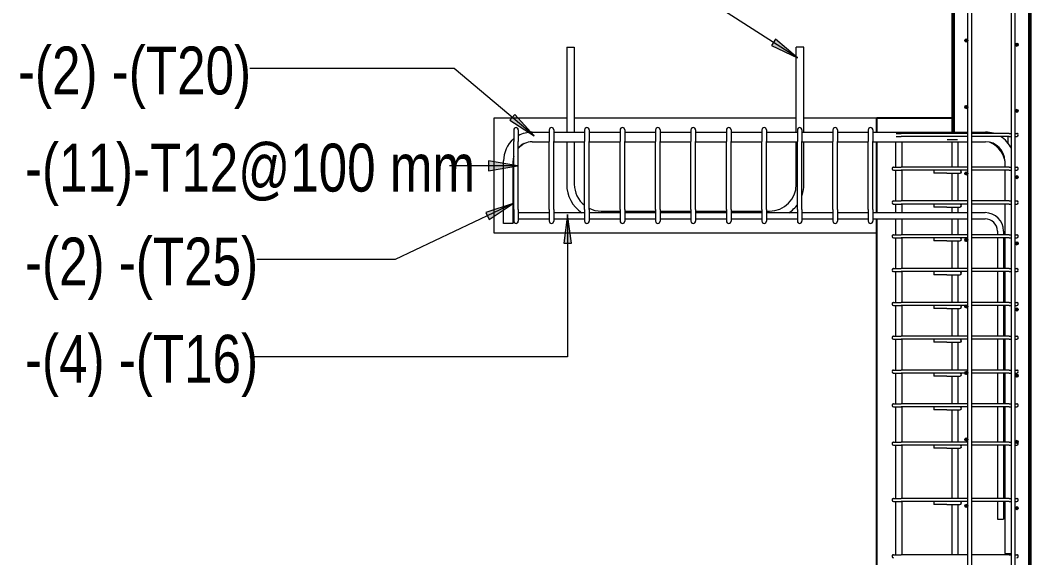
# Model space of a CAD drawing. Header units: millimetres. Extents: x 6720 to 22888, y -3063 to 10060.
# Drawn here: x 20250 to 22888, y -108 to 1295 of the extents above; entities that cross this region are included whole.
import ezdxf

# ---------------------------------------------------------------- set-up
doc = ezdxf.new("R2010")
doc.units = ezdxf.units.MM
for name, color, linetype, lineweight in [('A-WALL', 113, 'Continuous', 25), ('S-BEAM', 12, 'Continuous', 18), ('S-RBAR', 171, 'Continuous', 18), ('S-RBAR-IDEN', 171, 'Continuous', 9)]:
    doc.layers.add(name, color=color, linetype=linetype, lineweight=lineweight)
doc.styles.add('Nirmala UI Semilight', font='NirmalaS.ttf', dxfattribs={"width": 0.8, "height": 125})

msp = doc.modelspace()

# ---------------------------------------------------------------- hatches: boundary and pattern name
at = {"layer": 'S-RBAR'}
for points in [[(22721.7, 1238.4), (22725.7, 1242.4), (22721.7, 1246.4), (22717.7, 1242.4)], [(22853.7, 1227.4), (22857.7, 1231.4), (22853.7, 1235.4), (22849.7, 1231.4)], [(22721.7, 1064.8), (22725.7, 1068.8), (22721.7, 1072.8), (22717.7, 1068.8)], [(22853.7, 1054.6), (22857.7, 1058.6), (22853.7, 1062.6), (22849.7, 1058.6)], [(22721.7, 891.3), (22725.7, 895.3), (22721.7, 899.3), (22717.7, 895.3)], [(22853.7, 881.7), (22857.7, 885.7), (22853.7, 889.7), (22849.7, 885.7)], [(22721.7, 717.7), (22725.7, 721.7), (22721.7, 725.7), (22717.7, 721.7)], [(22853.7, 708.9), (22857.7, 712.9), (22853.7, 716.9), (22849.7, 712.9)], [(22721.7, 544.1), (22725.7, 548.1), (22721.7, 552.1), (22717.7, 548.1)], [(22853.7, 536.1), (22857.7, 540.1), (22853.7, 544.1), (22849.7, 540.1)], [(22721.7, 370.6), (22725.7, 374.6), (22721.7, 378.6), (22717.7, 374.6)], [(22853.7, 363.3), (22857.7, 367.3), (22853.7, 371.3), (22849.7, 367.3), (22853, 364)], [(22721.7, 197), (22725.7, 201), (22721.7, 205), (22717.7, 201)], [(22853.7, 190.4), (22857.7, 194.4), (22853.7, 198.4), (22849.7, 194.4)], [(22721.7, 23.5), (22725.7, 27.5), (22721.7, 31.5), (22717.7, 27.5)], [(22853.7, 17.6), (22857.7, 21.6), (22853.7, 25.6), (22849.7, 21.6)]]:
    msp.add_hatch(color=256, dxfattribs=at).paths.add_polyline_path(points)
h = msp.add_hatch(color=256, dxfattribs=at)
edge = h.paths.add_edge_path()
edge.add_arc((22721.7, 1242.4), 4, 0, 360)
h = msp.add_hatch(color=256, dxfattribs=at)
edge = h.paths.add_edge_path()
edge.add_arc((22853.7, 1231.4), 4, 0, 360)
h = msp.add_hatch(color=256, dxfattribs=at)
edge = h.paths.add_edge_path()
edge.add_arc((22721.7, 1068.8), 4, 0, 360)
h = msp.add_hatch(color=256, dxfattribs=at)
edge = h.paths.add_edge_path()
edge.add_arc((22853.7, 1058.6), 4, 0, 360)
h = msp.add_hatch(color=256, dxfattribs=at)
edge = h.paths.add_edge_path()
edge.add_arc((22721.7, 895.3), 4, 0, 360)
h = msp.add_hatch(color=256, dxfattribs=at)
edge = h.paths.add_edge_path()
edge.add_arc((22853.7, 885.7), 4, 0, 360)
h = msp.add_hatch(color=256, dxfattribs=at)
edge = h.paths.add_edge_path()
edge.add_arc((22721.7, 721.7), 4, 0, 360)
h = msp.add_hatch(color=256, dxfattribs=at)
edge = h.paths.add_edge_path()
edge.add_arc((22853.7, 712.9), 4, 0, 360)
h = msp.add_hatch(color=256, dxfattribs=at)
edge = h.paths.add_edge_path()
edge.add_arc((22721.7, 548.1), 4, 0, 360)
h = msp.add_hatch(color=256, dxfattribs=at)
edge = h.paths.add_edge_path()
edge.add_arc((22853.7, 540.1), 4, 0, 360)
h = msp.add_hatch(color=256, dxfattribs=at)
edge = h.paths.add_edge_path()
edge.add_arc((22721.7, 374.6), 4, 0, 360)
h = msp.add_hatch(color=256, dxfattribs=at)
edge = h.paths.add_edge_path()
edge.add_arc((22853.7, 367.3), 4, 0, 360)
h = msp.add_hatch(color=256, dxfattribs=at)
edge = h.paths.add_edge_path()
edge.add_arc((22721.7, 201), 4, 0, 360)
h = msp.add_hatch(color=256, dxfattribs=at)
edge = h.paths.add_edge_path()
edge.add_arc((22853.7, 194.4), 4, 0, 360)
h = msp.add_hatch(color=256, dxfattribs=at)
edge = h.paths.add_edge_path()
edge.add_arc((22721.7, 27.5), 4, 0, 360)
h = msp.add_hatch(color=256, dxfattribs=at)
edge = h.paths.add_edge_path()
edge.add_arc((22853.7, 21.6), 4, 0, 360)
at = {"layer": 'S-RBAR-IDEN'}
for points in [[(22281.2, 1196.9), (22223.4, 1245.6), (22212.7, 1229)], [(21593, 993.6), (21541.9, 1049.4), (21529.2, 1034.3)], [(21548.9, 915.5), (21473.9, 928.7), (21473.9, 902.2)], [(21538.3, 816.5), (21466.3, 793.3), (21474.8, 775.4)], [(21680.1, 788.6), (21670.2, 713.6), (21690, 713.6)]]:
    msp.add_hatch(color=256, dxfattribs=at).paths.add_polyline_path(points)

# ---------------------------------------------------------------- linework, layer by layer
at = {"layer": 'A-WALL', "lineweight": 50}
for p, q in [((22687.7, 7060), (22687.7, 1003)), ((22887.7, -1395), (22887.7, 1473.2))]:
    msp.add_line(p, q, dxfattribs=at)
at = {"layer": 'A-WALL'}
for p, q in [((22487.7, 1003), (22487.7, 1040)), ((22687.7, 1040), (22487.7, 1040)), ((22487.7, 793), (22487.7, 978)), ((22487.7, -1395), (22487.7, 777))]:
    msp.add_line(p, q, dxfattribs=at)
at = {"layer": 'S-BEAM'}
for p, q in [((21487.7, 1040), (21487.7, 740)), ((21677.7, 1040), (21487.7, 1040)), ((22277.7, 1040), (21697.7, 1040)), ((22487.7, 1040), (22297.7, 1040)), ((22487.7, 1003), (22487.7, 1040)), ((22487.7, 793), (22487.7, 978)), ((22487.7, 740), (22487.7, 777)), ((21487.7, 740), (22487.7, 740))]:
    msp.add_line(p, q, dxfattribs=at)
at = {"layer": 'S-RBAR'}
for p, q in [((22725.8, -1365), (22725.8, 7670)), ((22735.8, -1365), (22735.8, 7670)), ((22839.6, -1365), (22839.6, 7630)), ((22849.6, -1365), (22849.6, 7630)), ((22721.7, 1246.4), (22717.7, 1242.4)), ((22717.7, 1242.4), (22721.7, 1238.4)), ((22725.7, 1242.4), (22721.7, 1246.4)), ((22721.7, 1238.4), (22725.7, 1242.4)), ((21677.7, 1225), (21677.7, 1003)), ((21677.7, 1225), (21697.7, 1225)), ((21697.7, 1225), (21697.7, 1003)), ((22297.7, 1225), (22277.7, 1225)), ((22277.7, 1003), (22277.7, 1225)), ((22297.7, 1003), (22297.7, 1225)), ((22853.7, 1235.4), (22849.7, 1231.4)), ((22849.7, 1231.4), (22853.7, 1227.4)), ((22857.7, 1231.4), (22853.7, 1235.4)), ((22853.7, 1227.4), (22857.7, 1231.4)), ((22721.7, 1072.8), (22717.7, 1068.8)), ((22717.7, 1068.8), (22721.7, 1064.8)), ((22725.7, 1068.8), (22721.7, 1072.8)), ((22721.7, 1064.8), (22725.7, 1068.8)), ((22853.7, 1062.6), (22849.7, 1058.6)), ((22849.7, 1058.6), (22853.7, 1054.6)), ((22857.7, 1058.6), (22853.7, 1062.6)), ((22853.7, 1054.6), (22857.7, 1058.6)), ((21539.4, 1009), (21539.4, 979)), ((21551.4, 1009), (21551.4, 979)), ((21587.7, 1003), (21632, 1003)), ((21632, 1009), (21632, 979)), ((21644, 1009), (21644, 979)), ((21644, 1003), (21724.6, 1003)), ((21724.6, 1009), (21724.6, 979)), ((21736.6, 1009), (21736.6, 979)), ((21736.6, 1003), (21817.3, 1003)), ((21817.3, 1009), (21817.3, 979)), ((21829.3, 1009), (21829.3, 979)), ((21829.3, 1003), (21909.9, 1003)), ((21909.9, 1009), (21909.9, 979)), ((21921.9, 1009), (21921.9, 979)), ((21921.9, 1003), (22002.5, 1003)), ((22002.5, 1009), (22002.5, 979)), ((22014.5, 1009), (22014.5, 979)), ((22014.5, 1003), (22095.2, 1003)), ((22095.2, 1009), (22095.2, 979)), ((22107.2, 1009), (22107.2, 979)), ((22107.2, 1003), (22187.8, 1003)), ((22187.8, 1009), (22187.8, 979)), ((22199.8, 1009), (22199.8, 979)), ((22199.8, 1003), (22280.4, 1003)), ((22280.4, 1009), (22280.4, 979)), ((22292.4, 1009), (22292.4, 979)), ((22292.4, 1003), (22373.1, 1003)), ((22373.1, 1009), (22373.1, 979)), ((22385.1, 1009), (22385.1, 979)), ((22385.1, 1003), (22465.7, 1003)), ((22465.7, 1009), (22465.7, 979)), ((22477.7, 1009), (22477.7, 979)), ((22477.7, 1003), (22725.8, 1003)), ((22735.8, 1003), (22772.2, 1003)), ((21539.4, 801), (21539.4, 979)), ((21551.4, 801), (21551.4, 979)), ((21587.7, 978), (21632, 978)), ((21632, 801), (21632, 979)), ((21644, 801), (21644, 979)), ((21644, 978), (21724.6, 978)), ((21677.7, 978), (21677.7, 867)), ((21697.7, 978), (21697.7, 867)), ((21724.6, 801), (21724.6, 979)), ((21736.6, 801), (21736.6, 979)), ((21736.6, 978), (21817.3, 978)), ((21817.3, 801), (21817.3, 979)), ((21829.3, 801), (21829.3, 979)), ((21829.3, 978), (21909.9, 978)), ((21909.9, 801), (21909.9, 979)), ((21921.9, 801), (21921.9, 979)), ((21921.9, 978), (22002.5, 978)), ((22002.5, 801), (22002.5, 979)), ((22014.5, 801), (22014.5, 979)), ((22014.5, 978), (22095.2, 978)), ((22095.2, 801), (22095.2, 979)), ((22107.2, 801), (22107.2, 979)), ((22107.2, 978), (22187.8, 978)), ((22187.8, 801), (22187.8, 979)), ((22199.8, 801), (22199.8, 979)), ((22199.8, 978), (22280.4, 978)), ((22277.7, 867), (22277.7, 978)), ((22280.4, 801), (22280.4, 979)), ((22292.4, 801), (22292.4, 979)), ((22292.4, 978), (22373.1, 978)), ((22297.7, 867), (22297.7, 978)), ((22373.1, 801), (22373.1, 979)), ((22385.1, 801), (22385.1, 979)), ((22385.1, 978), (22465.7, 978)), ((22465.7, 801), (22465.7, 979)), ((22477.7, 801), (22477.7, 979)), ((22477.7, 978), (22725.8, 978)), ((22538, 911.7), (22538, 978)), ((22538.3, 1000), (22551.7, 1000)), ((22538.3, 992), (22551.7, 992)), ((22725.8, 1000), (22551.7, 1000)), ((22725.8, 992), (22551.7, 992)), ((22554, 911.7), (22554, 978)), ((22671.6, 984), (22698.4, 984)), ((22684.7, 911.7), (22684.7, 978)), ((22700.7, 911.7), (22700.7, 978)), ((22833.7, 1000), (22735.8, 1000)), ((22833.7, 992), (22735.8, 992)), ((22735.8, 978), (22772.2, 978)), ((22831.4, 973.1), (22831.4, 992)), ((22833.7, 1000), (22840.1, 1000)), ((22833.7, 992), (22840.1, 992)), ((22850.8, 1000), (22853.7, 1000)), ((22850.8, 992), (22853.7, 992)), ((21512.7, 765), (21512.7, 928)), ((21537.7, 765), (21537.7, 928)), ((22822.2, 928), (22822.2, 911.7)), ((22531.7, 911.7), (22551.7, 911.7)), ((22531.7, 903.7), (22551.7, 903.7)), ((22538, 823.5), (22538, 903.7)), ((22725.8, 911.7), (22551.7, 911.7)), ((22725.8, 903.7), (22551.7, 903.7)), ((22554, 823.5), (22554, 903.7)), ((22636.9, 903.7), (22636.9, 895.7)), ((22721.7, 899.3), (22717.7, 895.3)), ((22725.7, 895.3), (22721.7, 899.3)), ((22833.7, 911.7), (22735.8, 911.7)), ((22833.7, 903.7), (22735.8, 903.7)), ((22822.2, 903.7), (22822.2, 823.5)), ((22833.7, 911.7), (22840.1, 911.7)), ((22833.7, 903.7), (22840.1, 903.7)), ((22850.8, 911.7), (22853.7, 911.7)), ((22850.8, 903.7), (22853.7, 903.7)), ((22670.9, 895.7), (22636.9, 895.7)), ((22670.9, 895.7), (22705, 895.7)), ((22684.7, 823.5), (22684.7, 895.7)), ((22700.7, 823.5), (22700.7, 895.7)), ((22717.7, 895.3), (22721.7, 891.3)), ((22721.7, 891.3), (22725.7, 895.3)), ((22853.7, 889.7), (22849.7, 885.7)), ((22849.7, 885.7), (22853.7, 881.7)), ((22857.7, 885.7), (22853.7, 889.7)), ((22853.7, 881.7), (22857.7, 885.7)), ((22531.7, 823.5), (22551.7, 823.5)), ((22725.8, 823.5), (22551.7, 823.5)), ((22833.7, 823.5), (22735.8, 823.5)), ((22833.7, 823.5), (22840.1, 823.5)), ((22850.8, 823.5), (22853.7, 823.5)), ((21539.4, 801), (21539.4, 771)), ((21551.4, 801), (21551.4, 771)), ((21551.4, 793), (21632, 793)), ((21632, 801), (21632, 771)), ((21644, 801), (21644, 771)), ((21644, 793), (21724.6, 793)), ((21724.6, 801), (21724.6, 771)), ((21736.6, 801), (21736.6, 771)), ((21736.6, 793), (21817.3, 793)), ((21767.7, 797), (21817.3, 797)), ((21817.3, 801), (21817.3, 771)), ((21829.3, 801), (21829.3, 771)), ((21829.3, 797), (21909.9, 797)), ((21829.3, 793), (21909.9, 793)), ((21909.9, 801), (21909.9, 771)), ((21921.9, 801), (21921.9, 771)), ((21921.9, 797), (22002.5, 797)), ((21921.9, 793), (22002.5, 793)), ((22002.5, 801), (22002.5, 771)), ((22014.5, 801), (22014.5, 771)), ((22014.5, 797), (22095.2, 797)), ((22014.5, 793), (22095.2, 793)), ((22095.2, 801), (22095.2, 771)), ((22107.2, 801), (22107.2, 771)), ((22107.2, 797), (22187.8, 797)), ((22107.2, 793), (22187.8, 793)), ((22187.8, 801), (22187.8, 771)), ((22199.8, 801), (22199.8, 771)), ((22199.8, 797), (22207.7, 797)), ((22199.8, 793), (22280.4, 793)), ((22280.4, 801), (22280.4, 771)), ((22292.4, 801), (22292.4, 771)), ((22292.4, 793), (22373.1, 793)), ((22373.1, 801), (22373.1, 771)), ((22385.1, 801), (22385.1, 771)), ((22385.1, 793), (22465.7, 793)), ((22465.7, 801), (22465.7, 771)), ((22477.7, 801), (22477.7, 771)), ((22477.7, 793), (22725.8, 793)), ((22531.7, 815.5), (22551.7, 815.5)), ((22538, 793), (22538, 815.5)), ((22725.8, 815.5), (22551.7, 815.5)), ((22554, 793), (22554, 815.5)), ((22636.9, 815.5), (22636.9, 807.5)), ((22670.9, 807.5), (22636.9, 807.5)), ((22670.9, 807.5), (22705, 807.5)), ((22684.7, 793), (22684.7, 807.5)), ((22700.7, 793), (22700.7, 807.5)), ((22833.7, 815.5), (22735.8, 815.5)), ((22735.8, 793), (22771, 793)), ((22822.2, 815.5), (22822.2, 735.2)), ((22833.7, 815.5), (22840.1, 815.5)), ((22850.8, 815.5), (22853.7, 815.5)), ((21537.7, 765), (21512.7, 765)), ((21551.4, 777), (21632, 777)), ((21644, 777), (21724.6, 777)), ((21736.6, 777), (21817.3, 777)), ((21829.3, 777), (21909.9, 777)), ((21921.9, 777), (22002.5, 777)), ((22014.5, 777), (22095.2, 777)), ((22107.2, 777), (22187.8, 777)), ((22199.8, 777), (22280.4, 777)), ((22292.4, 777), (22373.1, 777)), ((22385.1, 777), (22465.7, 777)), ((22477.7, 777), (22725.8, 777)), ((22538, 735.2), (22538, 777)), ((22554, 735.2), (22554, 777)), ((22684.7, 735.2), (22684.7, 777)), ((22700.7, 735.2), (22700.7, 777)), ((22735.8, 777), (22771, 777)), ((22803, 745), (22803, 735.2)), ((22819, 745), (22819, 735.2)), ((22531.7, 735.2), (22551.7, 735.2)), ((22531.7, 727.2), (22551.7, 727.2)), ((22538, 647), (22538, 727.2)), ((22725.8, 735.2), (22551.7, 735.2)), ((22725.8, 727.2), (22551.7, 727.2)), ((22554, 647), (22554, 727.2)), ((22636.9, 727.2), (22636.9, 719.2)), ((22670.9, 719.2), (22636.9, 719.2)), ((22670.9, 719.2), (22705, 719.2)), ((22684.7, 647), (22684.7, 719.2)), ((22700.7, 647), (22700.7, 719.2)), ((22721.7, 725.7), (22717.7, 721.7)), ((22717.7, 721.7), (22721.7, 717.7)), ((22725.7, 721.7), (22721.7, 725.7)), ((22721.7, 717.7), (22725.7, 721.7)), ((22833.7, 735.2), (22735.8, 735.2)), ((22833.7, 727.2), (22735.8, 727.2)), ((22803, 727.2), (22803, 647)), ((22819, 727.2), (22819, 647)), ((22822.2, 727.2), (22822.2, 647)), ((22833.7, 735.2), (22840.1, 735.2)), ((22833.7, 727.2), (22840.1, 727.2)), ((22853.7, 716.9), (22849.7, 712.9)), ((22849.7, 712.9), (22853.7, 708.9)), ((22850.8, 735.2), (22853.7, 735.2)), ((22850.8, 727.2), (22853.7, 727.2)), ((22857.7, 712.9), (22853.7, 716.9)), ((22853.7, 708.9), (22857.7, 712.9)), ((22531.7, 647), (22551.7, 647)), ((22531.7, 639), (22551.7, 639)), ((22538, 558.7), (22538, 639)), ((22725.8, 647), (22551.7, 647)), ((22725.8, 639), (22551.7, 639)), ((22554, 558.7), (22554, 639)), ((22636.9, 639), (22636.9, 631)), ((22833.7, 647), (22735.8, 647)), ((22833.7, 639), (22735.8, 639)), ((22803, 639), (22803, 558.7)), ((22819, 639), (22819, 558.7)), ((22822.2, 639), (22822.2, 558.7)), ((22833.7, 647), (22840.1, 647)), ((22833.7, 639), (22840.1, 639)), ((22850.8, 647), (22853.7, 647)), ((22850.8, 639), (22853.7, 639)), ((22670.9, 631), (22636.9, 631)), ((22670.9, 631), (22705, 631)), ((22684.7, 558.7), (22684.7, 631)), ((22700.7, 558.7), (22700.7, 631)), ((22531.7, 558.7), (22551.7, 558.7)), ((22725.8, 558.7), (22551.7, 558.7)), ((22833.7, 558.7), (22735.8, 558.7)), ((22833.7, 558.7), (22840.1, 558.7)), ((22850.8, 558.7), (22853.7, 558.7)), ((22531.7, 550.7), (22551.7, 550.7)), ((22538, 470.5), (22538, 550.7)), ((22725.8, 550.7), (22551.7, 550.7)), ((22554, 470.5), (22554, 550.7)), ((22636.9, 550.7), (22636.9, 542.7)), ((22670.9, 542.7), (22636.9, 542.7)), ((22670.9, 542.7), (22705, 542.7)), ((22684.7, 470.5), (22684.7, 542.7)), ((22700.7, 470.5), (22700.7, 542.7)), ((22721.7, 552.1), (22717.7, 548.1)), ((22717.7, 548.1), (22721.7, 544.1)), ((22725.7, 548.1), (22721.7, 552.1)), ((22721.7, 544.1), (22725.7, 548.1)), ((22833.7, 550.7), (22735.8, 550.7)), ((22803, 550.7), (22803, 470.5)), ((22819, 550.7), (22819, 470.5)), ((22822.2, 550.7), (22822.2, 470.5)), ((22833.7, 550.7), (22840.1, 550.7)), ((22853.7, 544.1), (22849.7, 540.1)), ((22849.7, 540.1), (22853.7, 536.1)), ((22850.8, 550.7), (22853.7, 550.7)), ((22857.7, 540.1), (22853.7, 544.1)), ((22853.7, 536.1), (22857.7, 540.1)), ((22531.7, 470.5), (22551.7, 470.5)), ((22531.7, 462.5), (22551.7, 462.5)), ((22538, 382.2), (22538, 462.5)), ((22725.8, 470.5), (22551.7, 470.5)), ((22725.8, 462.5), (22551.7, 462.5)), ((22554, 382.2), (22554, 462.5)), ((22636.9, 462.5), (22636.9, 454.5)), ((22670.9, 454.5), (22636.9, 454.5)), ((22670.9, 454.5), (22705, 454.5)), ((22684.7, 382.2), (22684.7, 454.5)), ((22700.7, 382.2), (22700.7, 454.5)), ((22833.7, 470.5), (22735.8, 470.5)), ((22833.7, 462.5), (22735.8, 462.5)), ((22803, 462.5), (22803, 382.2)), ((22819, 462.5), (22819, 382.2)), ((22822.2, 462.5), (22822.2, 382.2)), ((22833.7, 470.5), (22840.1, 470.5)), ((22833.7, 462.5), (22840.1, 462.5)), ((22850.8, 470.5), (22853.7, 470.5)), ((22850.8, 462.5), (22853.7, 462.5)), ((22531.7, 382.2), (22551.7, 382.2)), ((22531.7, 374.2), (22551.7, 374.2)), ((22538, 294), (22538, 374.2)), ((22725.8, 382.2), (22551.7, 382.2)), ((22725.8, 374.2), (22551.7, 374.2)), ((22554, 294), (22554, 374.2)), ((22636.9, 374.2), (22636.9, 366.2)), ((22721.7, 378.6), (22717.7, 374.6)), ((22717.7, 374.6), (22721.7, 370.6)), ((22725.7, 374.6), (22721.7, 378.6)), ((22721.7, 370.6), (22725.7, 374.6)), ((22833.7, 382.2), (22735.8, 382.2)), ((22833.7, 374.2), (22735.8, 374.2)), ((22803, 374.2), (22803, 294)), ((22819, 374.2), (22819, 294)), ((22822.2, 374.2), (22822.2, 294)), ((22833.7, 382.2), (22840.1, 382.2)), ((22833.7, 374.2), (22840.1, 374.2)), ((22853.7, 371.3), (22849.7, 367.3)), ((22850.8, 382.2), (22853.7, 382.2)), ((22850.8, 374.2), (22853.7, 374.2)), ((22857.7, 367.3), (22853.7, 371.3)), ((22670.9, 366.2), (22636.9, 366.2)), ((22670.9, 366.2), (22705, 366.2)), ((22684.7, 294), (22684.7, 366.2)), ((22700.7, 294), (22700.7, 366.2)), ((22849.7, 367.3), (22853, 364)), ((22853, 364), (22853.7, 363.3)), ((22853.7, 363.3), (22857.7, 367.3)), ((22531.7, 294), (22551.7, 294)), ((22725.8, 294), (22551.7, 294)), ((22833.7, 294), (22735.8, 294)), ((22833.7, 294), (22840.1, 294)), ((22850.8, 294), (22853.7, 294)), ((22531.7, 286), (22551.7, 286)), ((22538, 194), (22538, 286)), ((22725.8, 286), (22551.7, 286)), ((22554, 194), (22554, 286)), ((22636.9, 286), (22636.9, 278)), ((22670.9, 278), (22636.9, 278)), ((22670.9, 278), (22705, 278)), ((22684.7, 194), (22684.7, 278)), ((22700.7, 194), (22700.7, 278)), ((22833.7, 286), (22735.8, 286)), ((22803, 286), (22803, 194)), ((22819, 286), (22819, 194)), ((22822.2, 286), (22822.2, 194)), ((22833.7, 286), (22840.1, 286)), ((22850.8, 286), (22853.7, 286)), ((22531.7, 194), (22551.7, 194)), ((22531.7, 186), (22551.7, 186)), ((22538, 47), (22538, 186)), ((22725.8, 194), (22551.7, 194)), ((22725.8, 186), (22551.7, 186)), ((22554, 47), (22554, 186)), ((22636.9, 186), (22636.9, 178)), ((22721.7, 205), (22717.7, 201)), ((22717.7, 201), (22721.7, 197)), ((22725.7, 201), (22721.7, 205)), ((22721.7, 197), (22725.7, 201)), ((22833.7, 194), (22735.8, 194)), ((22833.7, 186), (22735.8, 186)), ((22803, 186), (22803, 47)), ((22819, 186), (22819, 47)), ((22822.2, 186), (22822.2, 47)), ((22833.7, 194), (22840.1, 194)), ((22833.7, 186), (22840.1, 186)), ((22853.7, 198.4), (22849.7, 194.4)), ((22849.7, 194.4), (22853.7, 190.4)), ((22850.8, 194), (22853.7, 194)), ((22850.8, 186), (22853.7, 186)), ((22857.7, 194.4), (22853.7, 198.4)), ((22853.7, 190.4), (22857.7, 194.4)), ((22670.9, 178), (22636.9, 178)), ((22670.9, 178), (22705, 178)), ((22684.7, 47), (22684.7, 178)), ((22700.7, 47), (22700.7, 178)), ((22531.7, 47), (22551.7, 47)), ((22531.7, 39), (22551.7, 39)), ((22538, -100), (22538, 39)), ((22725.8, 47), (22551.7, 47)), ((22725.8, 39), (22551.7, 39)), ((22554, -100), (22554, 39)), ((22636.9, 39), (22636.9, 31)), ((22670.9, 31), (22636.9, 31)), ((22670.9, 31), (22705, 31)), ((22684.7, -100), (22684.7, 31)), ((22700.7, -100), (22700.7, 31)), ((22721.7, 31.5), (22717.7, 27.5)), ((22717.7, 27.5), (22721.7, 23.5)), ((22725.7, 27.5), (22721.7, 31.5)), ((22721.7, 23.5), (22725.7, 27.5)), ((22833.7, 47), (22735.8, 47)), ((22833.7, 39), (22735.8, 39)), ((22803, 39), (22803, -7)), ((22819, 39), (22819, -7)), ((22822.2, 39), (22822.2, -97)), ((22833.7, 47), (22840.1, 47)), ((22833.7, 39), (22840.1, 39)), ((22850.8, 47), (22853.7, 47)), ((22850.8, 39), (22853.7, 39)), ((22853.7, 25.6), (22849.7, 21.6)), ((22849.7, 21.6), (22853.7, 17.6)), ((22857.7, 21.6), (22853.7, 25.6)), ((22853.7, 17.6), (22857.7, 21.6)), ((22803, -7), (22819, -7)), ((22531.7, -100), (22551.7, -100)), ((22725.8, -100), (22551.7, -100)), ((22833.7, -100), (22735.8, -100)), ((22822.2, -97), (22839.6, -97)), ((22831.4, -100), (22831.4, -97)), ((22833.7, -100), (22840.1, -100)), ((22850.8, -100), (22853.7, -100))]:
    msp.add_line(p, q, dxfattribs=at)
for centre in [(22721.7, 1242.4), (22853.7, 1231.4), (22721.7, 1068.8), (22853.7, 1058.6), (22721.7, 895.3), (22853.7, 885.7), (22721.7, 721.7), (22853.7, 712.9), (22721.7, 548.1), (22853.7, 540.1), (22721.7, 374.6), (22853.7, 367.3), (22721.7, 201), (22853.7, 194.4), (22721.7, 27.5), (22853.7, 21.6)]:
    msp.add_circle(centre, 4, dxfattribs=at)
for centre, radius, start, end in [((21545.4, 1009), 6, 0, 180), ((21545.4, 1009), 6, 120, 150), ((21545.4, 1009), 6, 120, 150), ((21545.4, 1009), 6, 30, 60), ((21545.4, 1009), 6, 30, 60), ((21545.4, 1009), 6, 0, 15), ((21545.4, 1009), 6, 0, 15), ((21587.7, 928), 75, 90, 119.0452), ((21638, 1009), 6, 0, 180), ((21638, 1009), 6, 120, 150), ((21638, 1009), 6, 120, 150), ((21638, 1009), 6, 30, 60), ((21638, 1009), 6, 30, 60), ((21638, 1009), 6, 0, 15), ((21638, 1009), 6, 0, 15), ((21730.6, 1009), 6, 0, 180), ((21730.6, 1009), 6, 120, 150), ((21730.6, 1009), 6, 120, 150), ((21730.6, 1009), 6, 30, 60), ((21730.6, 1009), 6, 30, 60), ((21730.6, 1009), 6, 0, 15), ((21730.6, 1009), 6, 0, 15), ((21823.3, 1009), 6, 0, 180), ((21823.3, 1009), 6, 120, 150), ((21823.3, 1009), 6, 120, 150), ((21823.3, 1009), 6, 30, 60), ((21823.3, 1009), 6, 30, 60), ((21823.3, 1009), 6, 0, 15), ((21823.3, 1009), 6, 0, 15), ((21915.9, 1009), 6, 0, 180), ((21915.9, 1009), 6, 120, 150), ((21915.9, 1009), 6, 120, 150), ((21915.9, 1009), 6, 30, 60), ((21915.9, 1009), 6, 30, 60), ((21915.9, 1009), 6, 0, 15), ((21915.9, 1009), 6, 0, 15), ((22008.5, 1009), 6, 0, 180), ((22008.5, 1009), 6, 120, 150), ((22008.5, 1009), 6, 120, 150), ((22008.5, 1009), 6, 30, 60), ((22008.5, 1009), 6, 30, 60), ((22008.5, 1009), 6, 0, 15), ((22008.5, 1009), 6, 0, 15), ((22101.2, 1009), 6, 0, 180), ((22101.2, 1009), 6, 120, 150), ((22101.2, 1009), 6, 120, 150), ((22101.2, 1009), 6, 30, 60), ((22101.2, 1009), 6, 30, 60), ((22101.2, 1009), 6, 0, 15), ((22101.2, 1009), 6, 0, 15), ((22193.8, 1009), 6, 0, 180), ((22193.8, 1009), 6, 120, 150), ((22193.8, 1009), 6, 120, 150), ((22193.8, 1009), 6, 30, 60), ((22193.8, 1009), 6, 30, 60), ((22193.8, 1009), 6, 0, 15), ((22193.8, 1009), 6, 0, 15), ((22286.4, 1009), 6, 0, 180), ((22379.1, 1009), 6, 0, 180), ((22379.1, 1009), 6, 120, 150), ((22379.1, 1009), 6, 120, 150), ((22379.1, 1009), 6, 30, 60), ((22379.1, 1009), 6, 30, 60), ((22379.1, 1009), 6, 0, 15), ((22379.1, 1009), 6, 0, 15), ((22471.7, 1009), 6, 0, 180), ((22471.7, 1009), 6, 120, 150), ((22471.7, 1009), 6, 120, 150), ((22471.7, 1009), 6, 30, 60), ((22471.7, 1009), 6, 30, 60), ((22471.7, 1009), 6, 0, 15), ((22471.7, 1009), 6, 0, 15), ((22772.2, 928), 75, 74.1102, 90), ((21587.7, 928), 75, 130.4764, 180), ((21587.7, 928), 50, 90, 136.8751), ((22772.2, 928), 50, 360, 90), ((22754.7, 913), 70, 16.6515, 66.5224), ((22772.2, 928), 75, 25.1004, 58.802), ((22853.7, 996), 4, 75, 90), ((22853.7, 996), 4, 270, 90), ((22853.7, 996), 4, 15, 60), ((22853.7, 996), 4, 300, 345), ((21602.7, 913), 70, 120.7309, 137.4961), ((21587.7, 928), 50, 165.4609, 180), ((22531.7, 907.7), 4, 90, 270), ((22531.7, 907.7), 4, 120, 165), ((22531.7, 907.7), 4, 120, 165), ((22531.7, 907.7), 4, 197.5964, 240), ((22531.7, 907.7), 4, 197.5964, 240), ((22531.7, 907.7), 4, 90, 105), ((22531.7, 907.7), 4, 90, 105), ((22705, 899.7), 4, 75, 90), ((22705, 899.7), 4, 270, 90), ((22705, 899.7), 4, 15, 60), ((22705, 899.7), 4, 300, 345), ((22853.7, 907.7), 4, 75, 90), ((22853.7, 907.7), 4, 270, 90), ((22853.7, 907.7), 4, 15, 60), ((22853.7, 907.7), 4, 300, 342.4036), ((21767.7, 867), 90, 180, 235.8655), ((21767.7, 867), 70, 180, 231.641), ((22207.7, 867), 70, 270, 0), ((22207.7, 867), 90, 341.3246, 0), ((22531.7, 819.5), 4, 90, 270), ((22531.7, 819.5), 4, 120, 165), ((22531.7, 819.5), 4, 120, 165), ((22531.7, 819.5), 4, 195, 240), ((22531.7, 819.5), 4, 195, 240), ((22531.7, 819.5), 4, 90, 105), ((22531.7, 819.5), 4, 90, 105), ((22853.7, 819.5), 4, 75, 90), ((22853.7, 819.5), 4, 270, 90), ((22853.7, 819.5), 4, 15, 60), ((22853.7, 819.5), 4, 300, 345), ((21767.7, 867), 70, 243.4838, 270), ((22207.7, 867), 90, 304.1345, 324.5339), ((22705, 811.5), 4, 75, 90), ((22705, 811.5), 4, 270, 90), ((22705, 811.5), 4, 15, 60), ((22705, 811.5), 4, 300, 345), ((22771, 745), 48, 360, 90), ((21545.4, 771), 6, 180, 360), ((21545.4, 771), 6, 210, 240), ((21545.4, 771), 6, 300, 330), ((21545.4, 771), 6, 345, 360), ((21638, 771), 6, 180, 360), ((21638, 771), 6, 210, 240), ((21638, 771), 6, 300, 330), ((21638, 771), 6, 345, 360), ((21730.6, 771), 6, 180, 360), ((21730.6, 771), 6, 210, 240), ((21730.6, 771), 6, 300, 330), ((21730.6, 771), 6, 345, 360), ((21823.3, 771), 6, 180, 360), ((21823.3, 771), 6, 210, 240), ((21823.3, 771), 6, 300, 330), ((21823.3, 771), 6, 345, 360), ((21915.9, 771), 6, 180, 360), ((21915.9, 771), 6, 210, 240), ((21915.9, 771), 6, 300, 330), ((21915.9, 771), 6, 345, 360), ((22008.5, 771), 6, 180, 360), ((22008.5, 771), 6, 210, 240), ((22008.5, 771), 6, 300, 330), ((22008.5, 771), 6, 345, 360), ((22101.2, 771), 6, 180, 360), ((22101.2, 771), 6, 210, 240), ((22101.2, 771), 6, 300, 330), ((22101.2, 771), 6, 345, 360), ((22193.8, 771), 6, 180, 360), ((22193.8, 771), 6, 210, 240), ((22193.8, 771), 6, 300, 330), ((22193.8, 771), 6, 345, 360), ((22286.4, 771), 6, 180, 360), ((22286.4, 771), 6, 210, 240), ((22286.4, 771), 6, 300, 330), ((22286.4, 771), 6, 345, 360), ((22379.1, 771), 6, 180, 360), ((22379.1, 771), 6, 210, 240), ((22379.1, 771), 6, 300, 330), ((22379.1, 771), 6, 345, 360), ((22471.7, 771), 6, 180, 360), ((22471.7, 771), 6, 210, 240), ((22471.7, 771), 6, 300, 330), ((22471.7, 771), 6, 345, 360), ((22771, 745), 32, 360, 90), ((22531.7, 731.2), 4, 90, 270), ((22531.7, 731.2), 4, 120, 165), ((22531.7, 731.2), 4, 120, 165), ((22531.7, 731.2), 4, 195, 240), ((22531.7, 731.2), 4, 195, 240), ((22531.7, 731.2), 4, 90, 105), ((22531.7, 731.2), 4, 90, 105), ((22705, 723.2), 4, 75, 90), ((22705, 723.2), 4, 270, 90), ((22705, 723.2), 4, 15, 60), ((22705, 723.2), 4, 300, 345), ((22853.7, 731.2), 4, 75, 90), ((22853.7, 731.2), 4, 270, 90), ((22853.7, 731.2), 4, 15, 60), ((22853.7, 731.2), 4, 300, 345), ((22531.7, 643), 4, 90, 270), ((22531.7, 643), 4, 120, 165), ((22531.7, 643), 4, 120, 165), ((22531.7, 643), 4, 195, 240), ((22531.7, 643), 4, 195, 240), ((22531.7, 643), 4, 90, 105), ((22531.7, 643), 4, 90, 105), ((22705, 635), 4, 75, 90), ((22705, 635), 4, 270, 90), ((22705, 635), 4, 15, 60), ((22705, 635), 4, 300, 345), ((22853.7, 643), 4, 75, 90), ((22853.7, 643), 4, 270, 90), ((22853.7, 643), 4, 15, 60), ((22853.7, 643), 4, 300, 345), ((22531.7, 554.7), 4, 90, 270), ((22531.7, 554.7), 4, 120, 165), ((22531.7, 554.7), 4, 120, 165), ((22531.7, 554.7), 4, 90, 105), ((22531.7, 554.7), 4, 90, 105), ((22853.7, 554.7), 4, 75, 90), ((22853.7, 554.7), 4, 270, 90), ((22853.7, 554.7), 4, 15, 60), ((22531.7, 554.7), 4, 195, 240), ((22531.7, 554.7), 4, 195, 240), ((22705, 546.7), 4, 75, 90), ((22705, 546.7), 4, 270, 90), ((22705, 546.7), 4, 15, 60), ((22705, 546.7), 4, 300, 345), ((22853.7, 554.7), 4, 300, 345), ((22531.7, 466.5), 4, 90, 270), ((22531.7, 466.5), 4, 120, 165), ((22531.7, 466.5), 4, 120, 165), ((22531.7, 466.5), 4, 195, 240), ((22531.7, 466.5), 4, 195, 240), ((22531.7, 466.5), 4, 90, 105), ((22531.7, 466.5), 4, 90, 105), ((22705, 458.5), 4, 75, 90), ((22705, 458.5), 4, 270, 90), ((22705, 458.5), 4, 15, 60), ((22705, 458.5), 4, 300, 345), ((22853.7, 466.5), 4, 75, 90), ((22853.7, 466.5), 4, 270, 90), ((22853.7, 466.5), 4, 15, 60), ((22853.7, 466.5), 4, 300, 345), ((22531.7, 378.2), 4, 90, 270), ((22531.7, 378.2), 4, 120, 165), ((22531.7, 378.2), 4, 120, 165), ((22531.7, 378.2), 4, 195, 240), ((22531.7, 378.2), 4, 195, 240), ((22531.7, 378.2), 4, 90, 105), ((22531.7, 378.2), 4, 90, 105), ((22705, 370.2), 4, 75, 90), ((22705, 370.2), 4, 270, 90), ((22705, 370.2), 4, 15, 60), ((22853.7, 378.2), 4, 75, 90), ((22853.7, 378.2), 4, 270, 90), ((22853.7, 378.2), 4, 15, 60), ((22853.7, 378.2), 4, 300, 345), ((22705, 370.2), 4, 300, 345), ((22531.7, 290), 4, 90, 270), ((22531.7, 290), 4, 120, 165), ((22531.7, 290), 4, 120, 165), ((22531.7, 290), 4, 90, 105), ((22531.7, 290), 4, 90, 105), ((22853.7, 290), 4, 75, 90), ((22853.7, 290), 4, 270, 90), ((22853.7, 290), 4, 15, 60), ((22531.7, 290), 4, 195, 240), ((22531.7, 290), 4, 195, 240), ((22705, 282), 4, 75, 90), ((22705, 282), 4, 270, 90), ((22705, 282), 4, 15, 60), ((22705, 282), 4, 300, 345), ((22853.7, 290), 4, 300, 345), ((22531.7, 190), 4, 90, 270), ((22531.7, 190), 4, 120, 165), ((22531.7, 190), 4, 120, 165), ((22531.7, 190), 4, 195, 240), ((22531.7, 190), 4, 195, 240), ((22531.7, 190), 4, 90, 105), ((22531.7, 190), 4, 90, 105), ((22705, 182), 4, 75, 90), ((22705, 182), 4, 270, 90), ((22705, 182), 4, 15, 60), ((22853.7, 190), 4, 75, 90), ((22853.7, 190), 4, 270, 90), ((22853.7, 190), 4, 15, 60), ((22853.7, 190), 4, 300, 345), ((22705, 182), 4, 300, 345), ((22531.7, 43), 4, 90, 270), ((22531.7, 43), 4, 120, 165), ((22531.7, 43), 4, 120, 165), ((22531.7, 43), 4, 195, 240), ((22531.7, 43), 4, 195, 240), ((22531.7, 43), 4, 90, 105), ((22531.7, 43), 4, 90, 105), ((22705, 35), 4, 75, 90), ((22705, 35), 4, 270, 90), ((22705, 35), 4, 15, 60), ((22705, 35), 4, 300, 345), ((22853.7, 43), 4, 75, 90), ((22853.7, 43), 4, 270, 90), ((22853.7, 43), 4, 15, 60), ((22853.7, 43), 4, 300, 345), ((22531.7, -104), 4, 90, 270), ((22531.7, -104), 4, 120, 165), ((22531.7, -104), 4, 120, 165), ((22531.7, -104), 4, 195, 240), ((22531.7, -104), 4, 195, 240), ((22531.7, -104), 4, 90, 105), ((22531.7, -104), 4, 90, 105), ((22853.7, -104), 4, 75, 90), ((22853.7, -104), 4, 270, 90), ((22853.7, -104), 4, 15, 60), ((22853.7, -104), 4, 300, 345)]:
    msp.add_arc(centre, radius, start, end, dxfattribs=at)
at = {"layer": 'S-RBAR-IDEN'}
for p, q in [((22281.2, 1196.9), (21780.2, 1518)), ((22223.4, 1245.6), (22212.7, 1229)), ((22281.2, 1196.9), (22223.4, 1245.6)), ((22212.7, 1229), (22281.2, 1196.9)), ((21384.1, 1169), (20850, 1169)), ((21593, 993.6), (21384.1, 1169)), ((21541.9, 1049.4), (21529.2, 1034.3)), ((21529.2, 1034.3), (21593, 993.6)), ((21593, 993.6), (21541.9, 1049.4)), ((21548.9, 915.5), (21473.9, 928.7)), ((21473.9, 928.7), (21473.9, 902.2)), ((21548.9, 915.5), (21371.2, 915.5)), ((21473.9, 902.2), (21548.9, 915.5)), ((21538.3, 816.5), (21229.8, 670.3)), ((21538.3, 816.5), (21466.3, 793.3)), ((21466.3, 793.3), (21474.8, 775.4)), ((21474.8, 775.4), (21538.3, 816.5)), ((21680.1, 788.6), (21670.2, 713.6)), ((21690, 713.6), (21680.1, 788.6)), ((21680.1, 788.6), (21680.1, 416.4)), ((21670.2, 713.6), (21690, 713.6)), ((21229.8, 670.3), (20868.4, 670.3)), ((21680.1, 416.4), (20850, 416.4))]:
    msp.add_line(p, q, dxfattribs=at)

# ---------------------------------------------------------------- texts
at = {"layer": 'S-RBAR-IDEN', "char_height": 125, "attachment_point": 1, "style": 'Nirmala UI Semilight'}
for s, insert, width in [('-(2) -(T20)', (20244, 1226.6), 731.139), ('-(11)-T12@100 mm', (20262.4, 973.1), 1340.421), ('-(2) -(T25)', (20262.4, 727.9), 731.139), ('-(4) -(T16)', (20262.4, 474), 708.692)]:
    msp.add_mtext(s, dxfattribs=dict(at, insert=insert, width=width))

doc.saveas('drawing.dxf')
